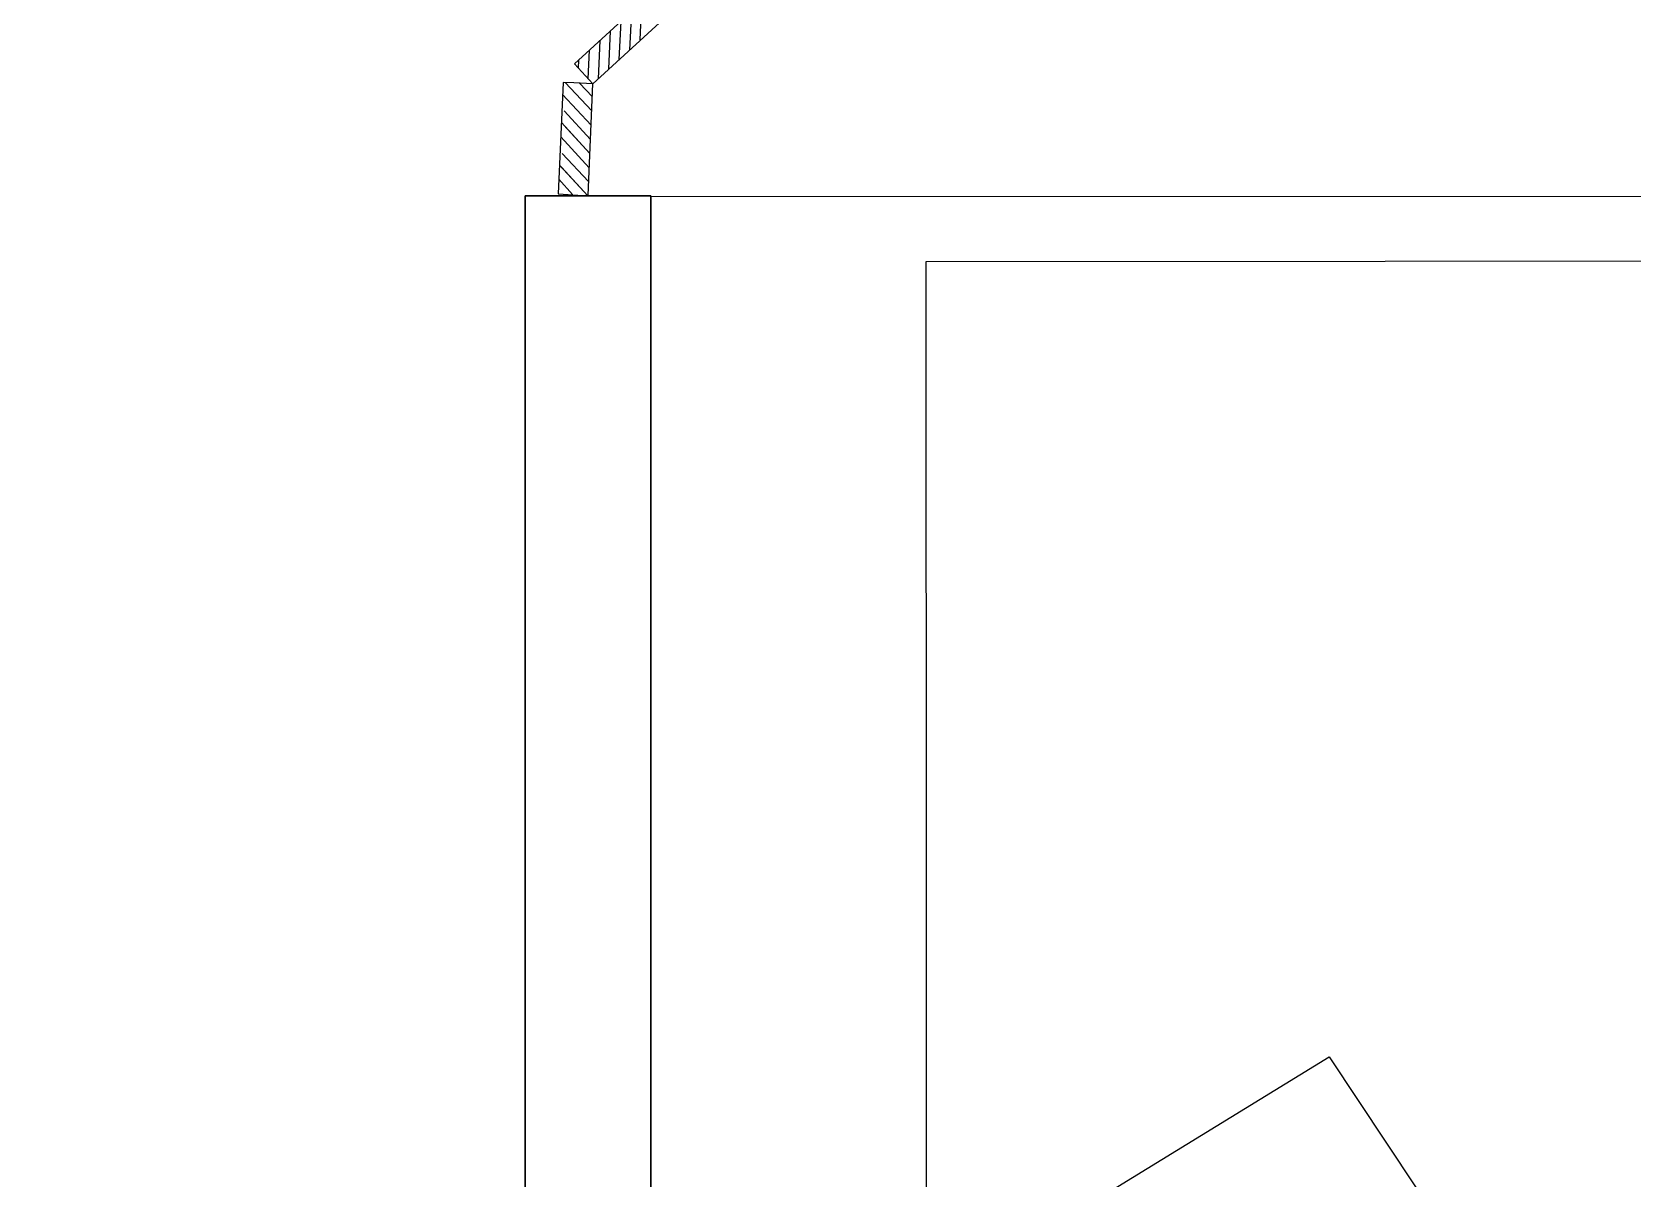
# Model space of a CAD drawing. Header units: millimetres. Extents: x 173236 to 801264, y -94969 to 615039.
# Drawn here: x 640923 to 642517, y 94469 to 95612 of the extents above; entities that cross this region are included whole.
import ezdxf

# ---------------------------------------------------------------- set-up
doc = ezdxf.new("R2010")
doc.units = ezdxf.units.MM
doc.header["$MEASUREMENT"] = 0
for name, color, linetype in [('VOX-A-DOOR', 3, 'Continuous'), ('VOX-A-ELEV-1-NEAR', 130, 'Continuous'), ('VOX-A-FLOOR-LINE', 253, 'Continuous'), ('VOX-A-FURN-LAYOUT', 93, 'Continuous')]:
    doc.layers.add(name, color=color, linetype=linetype)
doc.layers.add('VOX-A-WALL-SECT', color=1, linetype='Continuous', lineweight=30)
doc.linetypes.add('ZIGZAG', pattern='A,0.0001,-0.2,[131,ltypeshp.shx,S=0.2,R=0,X=-0.2,Y=0],-0.4,[131,ltypeshp.shx,S=0.2,R=180,X=0.2,Y=0],-0.2', length=0.8001)

# ---------------------------------------------------------------- blocks, each defined once
blk = doc.blocks.new('dooe-flat-4')
at = {"layer": 'VOX-A-DOOR', "lineweight": -3}
for points in [[(-556506, 57885.3), (-556501.5, 57996), (-556135.2, 58333.7), (-556153.4, 58353.5), (-556519.8, 58015.8), (-556501.5, 57996), (-556520.6, 57996.8), (-556531.2, 57997.2), (-556535.7, 57886.5), (-556506.1, 57884.4)], [(-556454.5, 58039.8), (-556453, 58077.4)], [(-556475.3, 58020.2), (-556473.7, 58058.3)], [(-556464.7, 58030), (-556463.1, 58068.1)], [(-556496, 58001.1), (-556494.4, 58039.2)], [(-556485.8, 58010.9), (-556484.3, 58048.5)], [(-556506.2, 58001.1), (-556505, 58029.4)], [(-556516, 58011.7), (-556515.6, 58019.6)], [(-556502.6, 57969), (-556529, 57997.1)], [(-556502, 57983.2), (-556514.8, 57996.5)], [(-556503.2, 57954.8), (-556531.7, 57985.2)], [(-556503.8, 57940.6), (-556530.1, 57969.2)], [(-556530.7, 57955), (-556504.3, 57926.5), (-556532.8, 57957.3)], [(-556504.9, 57912.3), (-556533.4, 57943.2)], [(-556532.4, 57913), (-556506.1, 57884.4), (-556534.5, 57914.8)], [(-556505.5, 57898.6), (-556531.8, 57926.7)], [(-556521.5, 57885.9), (-556535.1, 57901.1)]]:
    blk.add_lwpolyline(points, dxfattribs=at)
blk = doc.blocks.new('TYPICAL FLOOR PLAN')
at = {"layer": 'VOX-A-WALL-SECT'}
blk.add_lwpolyline([(988234.4, 112303.3), (987401.6, 112303.5), (987401.6, 112179.6), (987276.1, 112179.6), (987276.1, 112308.4), (986662.8, 112308.4), (986662.8, 112179.6), (986537.8, 112179.6), (986537.8, 112534.3), (987180, 112534.4), (987180, 114702.2), (987305, 114702.2), (987305, 112533.3), (988234.4, 112533.3), (988234.4, 112303.3)], dxfattribs=at)
at = {"layer": 'VOX-A-WALL-SECT', "xscale": 1.000244899239778, "yscale": 1.000244899239778, "zscale": 1.000244899239778, "rotation": 359.8355386460866}
blk.add_blockref('dooe-flat-4', (1543716.4, 55206.1), dxfattribs=at)
blk = doc.blocks.new('BED3')
at = {"layer": 'VOX-A-FURN-LAYOUT', "lineweight": -3}
for points in [[(4932.245, 1312.428), (4932.245, 1276.436), (4854.251, 1276.436), (4854.251, 1312.428)], [(4891.245, 1312.644), (4901.044, 1296.641), (4870.569, 1276.436)], [(4868.252, 1311.643), (4868.252, 1277.241), (4855.037, 1277.241), (4855.037, 1311.643)]]:
    blk.add_lwpolyline(points, close=True, dxfattribs=at)
blk = doc.blocks.new('bdd')
at = {"xscale": -25.39999999999991, "yscale": 25.39999999999999, "zscale": 25.39999999999999, "rotation": 269.9454748640658}
blk.add_blockref('BED3', (760341.7, -204599.3), dxfattribs=at)
blk = doc.blocks.new('1ST FLOOR FURNITURE')
at = {"layer": 'VOX-A-FLOOR-LINE', "linetype": 'ZIGZAG'}
blk.add_line((642516.3, 162044.4), (648090.9, 162041.2), dxfattribs=at)
at = {"layer": 'VOX-A-WALL-SECT', "xscale": -0.999999999999998, "rotation": 359.978541251902}
blk.add_blockref('bdd', (1436616.6, 241034), dxfattribs=at)

msp = doc.modelspace()

# ---------------------------------------------------------------- block references
msp.add_blockref('TYPICAL FLOOR PLAN', (-345765.8, -19253.9))

# ---------------------------------------------------------------- next in the draw order: block references
at = {"layer": 'VOX-A-ELEV-1-NEAR'}
msp.add_blockref('1ST FLOOR FURNITURE', (-977.1, -66596.2), dxfattribs=at)

doc.saveas('drawing.dxf')
